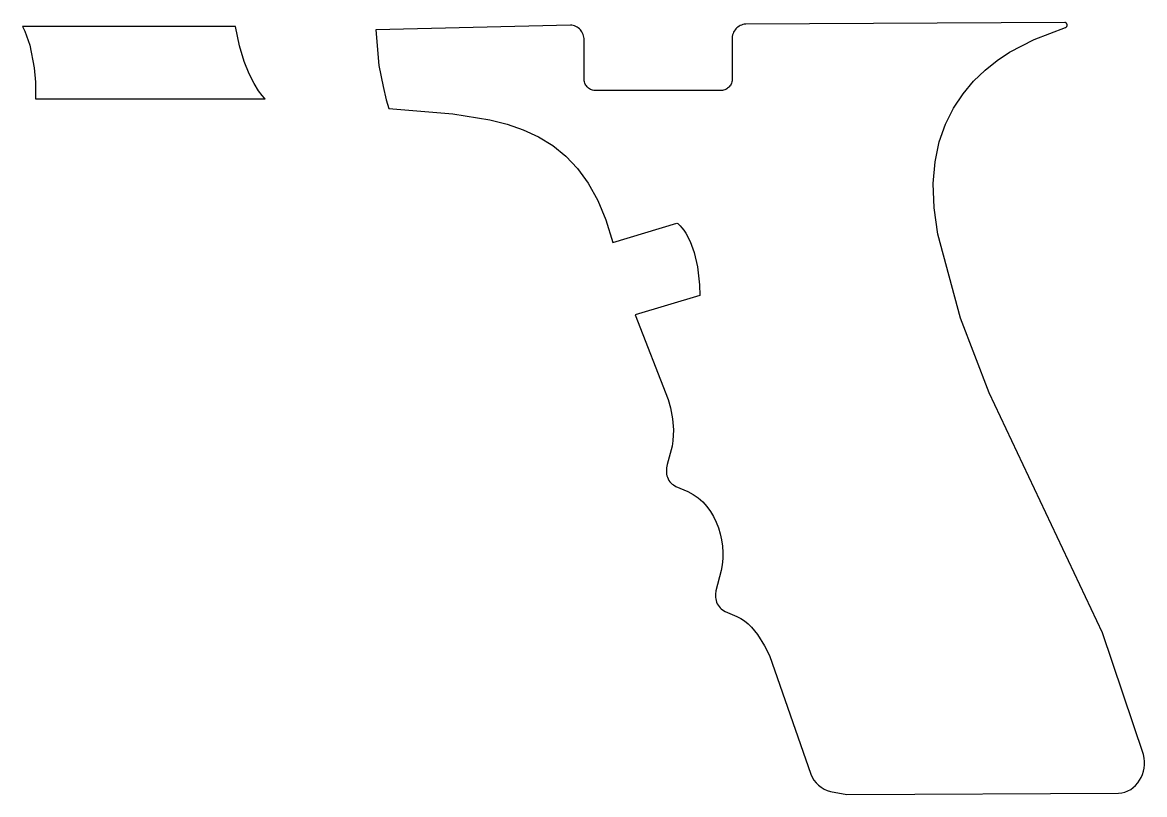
# Model space of a CAD drawing. Extents: x -43 to 93, y -47 to 47.
import ezdxf

# ---------------------------------------------------------------- set-up
doc = ezdxf.new("R2010")
doc.units = 0
doc.layers.add('Polyline_3404_Red', color=1, linetype='Continuous')
doc.layers.add('Polyline_3406_Red', color=1, linetype='Continuous')

msp = doc.modelspace()

# ---------------------------------------------------------------- linework, layer by layer
at = {"layer": 'Polyline_3404_Red'}
msp.add_lwpolyline([(92.87, -42.04), (87.9, -27.25), (74.13, 1.89), (70.64, 10.99), (67.87, 21.19), (67.42, 24.39), (67.32, 27.31), (67.54, 29.97), (68.05, 32.38), (68.81, 34.55), (69.78, 36.49), (70.94, 38.23), (72.23, 39.76), (73.63, 41.1), (75.1, 42.27), (76.6, 43.27), (79.56, 44.83), (83.39, 46.27), (83.42, 46.28), (83.44, 46.3), (83.47, 46.32), (83.49, 46.34), (83.51, 46.36), (83.53, 46.38), (83.54, 46.4), (83.56, 46.43), (83.57, 46.45), (83.57, 46.48), (83.58, 46.51), (83.58, 46.53), (83.58, 46.56), (83.58, 46.59), (83.58, 46.61), (83.57, 46.64), (83.57, 46.67), (83.56, 46.69), (83.55, 46.72), (83.53, 46.74), (83.52, 46.77), (83.5, 46.79), (83.48, 46.81), (83.46, 46.83), (83.44, 46.84), (83.41, 46.86), (83.38, 46.87), (83.35, 46.88), (83.32, 46.88), (83.29, 46.89), (44.55, 46.68), (44.37, 46.66), (44.2, 46.63), (44.04, 46.57), (43.88, 46.51), (43.73, 46.43), (43.59, 46.33), (43.46, 46.23), (43.34, 46.11), (43.24, 45.98), (43.14, 45.84), (43.06, 45.69), (43, 45.53), (42.95, 45.37), (42.91, 45.2), (42.89, 45.02), (42.89, 39.93), (42.88, 39.79), (42.85, 39.66), (42.81, 39.53), (42.76, 39.4), (42.69, 39.29), (42.62, 39.17), (42.53, 39.07), (42.44, 38.98), (42.34, 38.89), (42.23, 38.82), (42.11, 38.76), (41.99, 38.7), (41.86, 38.66), (41.72, 38.64), (41.58, 38.62), (26.22, 38.62), (26.08, 38.64), (25.94, 38.66), (25.81, 38.7), (25.69, 38.76), (25.57, 38.82), (25.46, 38.89), (25.36, 38.98), (25.26, 39.07), (25.18, 39.17), (25.1, 39.29), (25.04, 39.4), (24.99, 39.53), (24.95, 39.66), (24.92, 39.79), (24.91, 39.93), (24.9, 44.92), (24.88, 45.1), (24.85, 45.27), (24.8, 45.43), (24.73, 45.59), (24.65, 45.74), (24.56, 45.88), (24.45, 46.01), (24.33, 46.12), (24.2, 46.23), (24.06, 46.32), (23.91, 46.4), (23.75, 46.47), (23.59, 46.52), (23.42, 46.55), (23.24, 46.57), (-0.41, 45.99), (-0.03, 41.67), (0.5, 39.09), (0.88, 37.5), (1.18, 36.44), (8.98, 35.78), (13.47, 35.07), (15.55, 34.53), (17.52, 33.85), (19.37, 32.99), (21.09, 31.93), (22.68, 30.66), (24.12, 29.14), (25.42, 27.35), (26.57, 25.28), (27.56, 22.9), (28.38, 20.18), (36.16, 22.53), (36.28, 22.45), (36.59, 22.17), (36.79, 21.94), (37.02, 21.65), (37.27, 21.28), (37.79, 20.3), (38.27, 18.96), (38.68, 17.21), (38.93, 15.01), (38.98, 13.73), (31.12, 11.38), (35.12, 1.1), (35.42, 0.07), (35.65, -1.26), (35.75, -2.6), (35.69, -3.93), (35.59, -4.59), (34.99, -6.8), (34.92, -7.2), (34.9, -7.59), (34.91, -7.79), (34.93, -7.98), (34.97, -8.17), (35.03, -8.36), (35.12, -8.56), (35.22, -8.73), (35.33, -8.89), (35.46, -9.04), (35.6, -9.17), (35.75, -9.28), (36.07, -9.49), (37.5, -10.1), (38.17, -10.45), (38.77, -10.87), (39.32, -11.35), (39.81, -11.9), (40.25, -12.49), (40.63, -13.13), (40.95, -13.8), (41.22, -14.5), (41.43, -15.23), (41.59, -15.97), (41.7, -16.72), (41.75, -17.48), (41.74, -18.23), (41.69, -18.97), (41.57, -19.69), (40.92, -22.15), (40.87, -22.55), (40.87, -22.75), (40.88, -22.94), (40.9, -23.13), (40.94, -23.33), (41, -23.52), (41.09, -23.71), (41.19, -23.89), (41.3, -24.05), (41.43, -24.19), (41.57, -24.32), (41.72, -24.44), (42.05, -24.64), (43.47, -25.25), (43.95, -25.5), (44.4, -25.8), (44.82, -26.15), (45.23, -26.54), (45.97, -27.43), (46.84, -28.81), (47.42, -30), (52.44, -44.4), (52.61, -44.79), (52.83, -45.14), (53.09, -45.47), (53.38, -45.76), (53.7, -46.01), (54.05, -46.23), (54.43, -46.4), (54.83, -46.53), (56.83, -46.89), (89.81, -46.74), (90.22, -46.69), (90.6, -46.59), (90.97, -46.45), (91.31, -46.26), (91.62, -46.03), (91.9, -45.77), (92.16, -45.48), (92.38, -45.16), (92.57, -44.81), (92.73, -44.45), (92.85, -44.06), (92.94, -43.67), (92.98, -43.27), (92.99, -42.86), (92.95, -42.45), (92.87, -42.04)], dxfattribs=at)
at = {"layer": 'Polyline_3406_Red'}
msp.add_lwpolyline([(-17.46, 46.38), (-43.32, 46.38), (-43.04, 45.81), (-42.44, 44.14), (-41.89, 41.39), (-41.75, 39.64), (-41.75, 37.63), (-13.82, 37.62), (-13.93, 37.71), (-14.22, 38.03), (-14.65, 38.6), (-15.19, 39.46), (-15.78, 40.63), (-16.38, 42.15), (-16.96, 44.06), (-17.46, 46.38)], dxfattribs=at)

doc.saveas('drawing.dxf')
